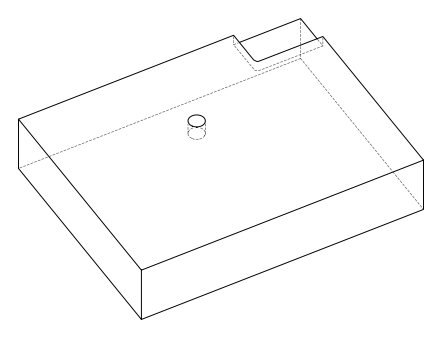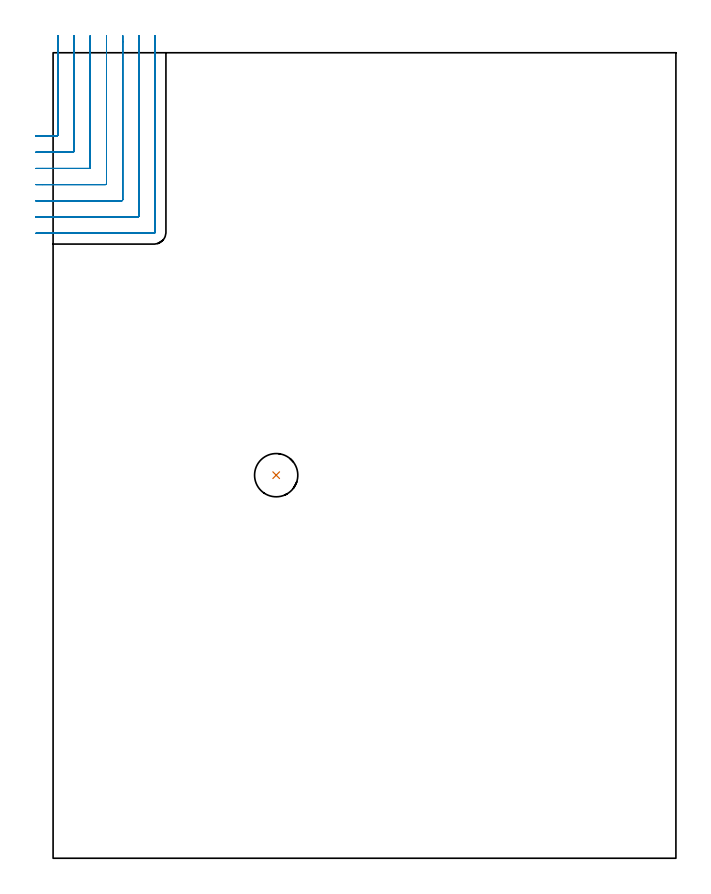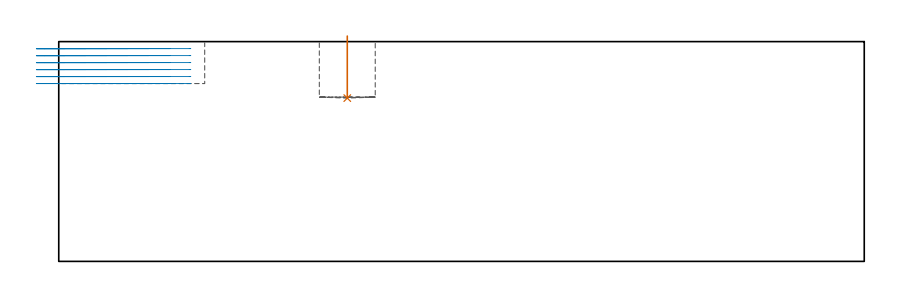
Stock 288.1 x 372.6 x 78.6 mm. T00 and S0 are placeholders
(PLAN: 2 operations, 1 tool changes, 9.6 min)
(1 INDEXABLE_INSERT_DRILL_BLIND_HOLE_FROM_SOLID | STEP1POCKET | NXT0302_011 | 0.09 min | 6264 mm3)
(2 MILL_CORNER_NOTCH_RECTANGULAR | CORNER_NOTCH_RECTANGULAR | UGT0201_128 | Follow Part, ap 2.5, ae 75% | 9.51 min | 69203 mm3)
(TOOL NXT0302_011 | Index. Insert Drill 20mm [880-D2000L25-05] | D20 PA176 FL100 Z2)
(TOOL UGT0201_128 | Carbide End Mill 10.0 | D10 FL15 Z4)
(OP 1 INDEXABLE_INSERT_DRILL_BLIND_HOLE_FROM_SOLID)
G17 G21 G94 G90
T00 M6
G54
G17 G0 G90 X103.2 Y177.2 S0 M3
G43 Z88.6 H1
G94 G81 G98 Z58.4 F250. R80.6
G80
M5
M2
(OP 2 MILL_CORNER_NOTCH_RECTANGULAR)
G17 G21 G94 G90
T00 M6
G54
G17 G0 G90 X-8. Y334.1 S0 M3
G43 Z88.6 H0
Z76.1
G94 G1 X-5. F250.
X1.704 F500.
G3 X2.2 Y334.596 R0.5
G1 Y377.6
Y380.6 F250.
G0 Z88.6
X-8. Y326.6
Z76.1
G1 X-5.
X9.204 F500.
G3 X9.7 Y327.096 R0.5
G1 Y377.6
Y380.6 F250.
G0 Z88.6
X-8. Y319.1
Z76.1
G1 X-5.
X16.704 F500.
G3 X17.2 Y319.596 R0.5
G1 Y377.6
Y380.6 F250.
G0 Z88.6
X-8. Y311.6
Z76.1
G1 X-5.
X24.204 F500.
G3 X24.7 Y312.096 R0.5
G1 Y377.6
Y380.6 F250.
G0 Z88.6
X-8. Y304.1
Z76.1
G1 X-5.
X31.703 F500.
G3 X32.2 Y304.597 R0.5
G1 Y377.6
Y380.6 F250.
G0 Z88.6
X-8. Y296.6
Z76.1
G1 X-5.
X39.203 F500.
G3 X39.7 Y297.097 R0.5
G1 Y377.6
Y380.6 F250.
G0 Z88.6
X-8. Y289.1
Z76.1
G1 X-5.
X46.703 F500.
G3 X47.2 Y289.597 R0.5
G1 Y377.6
Y380.6 F250.
G0 Z88.6
X-8. Y334.1
Z73.6
G1 X-5.
X1.704 F500.
G3 X2.2 Y334.596 R0.5
G1 Y377.6
Y380.6 F250.
G0 Z88.6
X-8. Y326.6
Z73.6
G1 X-5.
X9.204 F500.
G3 X9.7 Y327.096 R0.5
G1 Y377.6
Y380.6 F250.
G0 Z88.6
X-8. Y319.1
Z73.6
G1 X-5.
X16.704 F500.
G3 X17.2 Y319.596 R0.5
G1 Y377.6
Y380.6 F250.
G0 Z88.6
X-8. Y311.6
Z73.6
G1 X-5.
X24.204 F500.
G3 X24.7 Y312.096 R0.5
G1 Y377.6
Y380.6 F250.
G0 Z88.6
X-8. Y304.1
Z73.6
G1 X-5.
X31.703 F500.
G3 X32.2 Y304.597 R0.5
G1 Y377.6
Y380.6 F250.
G0 Z88.6
X-8. Y296.6
Z73.6
G1 X-5.
X39.203 F500.
G3 X39.7 Y297.097 R0.5
G1 Y377.6
Y380.6 F250.
G0 Z88.6
X-8. Y289.1
Z73.6
G1 X-5.
X46.703 F500.
G3 X47.2 Y289.597 R0.5
G1 Y377.6
Y380.6 F250.
G0 Z88.6
X-8. Y334.1
Z71.1
G1 X-5.
X1.704 F500.
G3 X2.2 Y334.596 R0.5
G1 Y377.6
Y380.6 F250.
G0 Z88.6
X-8. Y326.6
Z71.1
G1 X-5.
X9.204 F500.
G3 X9.7 Y327.096 R0.5
G1 Y377.6
Y380.6 F250.
G0 Z88.6
X-8. Y319.1
Z71.1
G1 X-5.
X16.704 F500.
G3 X17.2 Y319.596 R0.5
G1 Y377.6
Y380.6 F250.
G0 Z88.6
X-8. Y311.6
Z71.1
G1 X-5.
X24.204 F500.
G3 X24.7 Y312.096 R0.5
G1 Y377.6
Y380.6 F250.
G0 Z88.6
X-8. Y304.1
Z71.1
G1 X-5.
X31.703 F500.
G3 X32.2 Y304.597 R0.5
G1 Y377.6
Y380.6 F250.
G0 Z88.6
X-8. Y296.6
Z71.1
G1 X-5.
X39.203 F500.
G3 X39.7 Y297.097 R0.5
G1 Y377.6
Y380.6 F250.
G0 Z88.6
X-8. Y289.1
Z71.1
G1 X-5.
X46.703 F500.
G3 X47.2 Y289.597 R0.5
G1 Y377.6
Y380.6 F250.
G0 Z88.6
X-8. Y334.1
Z68.6
G1 X-5.
X1.704 F500.
G3 X2.2 Y334.596 R0.5
G1 Y377.6
Y380.6 F250.
G0 Z88.6
X-8. Y326.6
Z68.6
G1 X-5.
X9.204 F500.
G3 X9.7 Y327.096 R0.5
G1 Y377.6
Y380.6 F250.
G0 Z88.6
X-8. Y319.1
Z68.6
G1 X-5.
X16.704 F500.
G3 X17.2 Y319.596 R0.5
G1 Y377.6
Y380.6 F250.
G0 Z88.6
X-8. Y311.6
Z68.6
G1 X-5.
X24.204 F500.
G3 X24.7 Y312.096 R0.5
G1 Y377.6
Y380.6 F250.
G0 Z88.6
X-8. Y304.1
Z68.6
G1 X-5.
X31.703 F500.
G3 X32.2 Y304.597 R0.5
G1 Y377.6
Y380.6 F250.
G0 Z88.6
X-8. Y296.6
Z68.6
G1 X-5.
X39.203 F500.
G3 X39.7 Y297.097 R0.5
G1 Y377.6
Y380.6 F250.
G0 Z88.6
X-8. Y289.1
Z68.6
G1 X-5.
X46.703 F500.
G3 X47.2 Y289.597 R0.5
G1 Y377.6
Y380.6 F250.
G0 Z88.6
X-8. Y334.1
Z66.1
G1 X-5.
X1.704 F500.
G3 X2.2 Y334.596 R0.5
G1 Y377.6
Y380.6 F250.
G0 Z88.6
X-8. Y326.6
Z66.1
G1 X-5.
X9.204 F500.
G3 X9.7 Y327.096 R0.5
G1 Y377.6
Y380.6 F250.
G0 Z88.6
X-8. Y319.1
Z66.1
G1 X-5.
X16.704 F500.
G3 X17.2 Y319.596 R0.5
G1 Y377.6
Y380.6 F250.
G0 Z88.6
X-8. Y311.6
Z66.1
G1 X-5.
X24.204 F500.
G3 X24.7 Y312.096 R0.5
G1 Y377.6
Y380.6 F250.
G0 Z88.6
X-8. Y304.1
Z66.1
G1 X-5.
X31.703 F500.
G3 X32.2 Y304.597 R0.5
G1 Y377.6
Y380.6 F250.
G0 Z88.6
X-8. Y296.6
Z66.1
G1 X-5.
X39.203 F500.
G3 X39.7 Y297.097 R0.5
G1 Y377.6
Y380.6 F250.
G0 Z88.6
X-8. Y289.1
Z66.1
G1 X-5.
X46.703 F500.
G3 X47.2 Y289.597 R0.5
G1 Y377.6
Y380.6 F250.
G0 Z88.6
X-8. Y334.1
Z63.6
G1 X-5.
X1.704 F500.
G3 X2.2 Y334.596 R0.5
G1 Y377.6
Y380.6 F250.
G0 Z88.6
X-8. Y326.6
Z63.6
G1 X-5.
X9.204 F500.
G3 X9.7 Y327.096 R0.5
G1 Y377.6
Y380.6 F250.
G0 Z88.6
X-8. Y319.1
Z63.6
G1 X-5.
X16.704 F500.
G3 X17.2 Y319.596 R0.5
G1 Y377.6
Y380.6 F250.
G0 Z88.6
X-8. Y311.6
Z63.6
G1 X-5.
X24.204 F500.
G3 X24.7 Y312.096 R0.5
G1 Y377.6
Y380.6 F250.
G0 Z88.6
X-8. Y304.1
Z63.6
G1 X-5.
X31.703 F500.
G3 X32.2 Y304.597 R0.5
G1 Y377.6
Y380.6 F250.
G0 Z88.6
X-8. Y296.6
Z63.6
G1 X-5.
X39.203 F500.
G3 X39.7 Y297.097 R0.5
G1 Y377.6
Y380.6 F250.
G0 Z88.6
X-8. Y289.1
Z63.6
G1 X-5.
X46.703 F500.
G3 X47.2 Y289.597 R0.5
G1 Y377.6
Y380.6 F250.
G0 Z88.6
M5
M2
